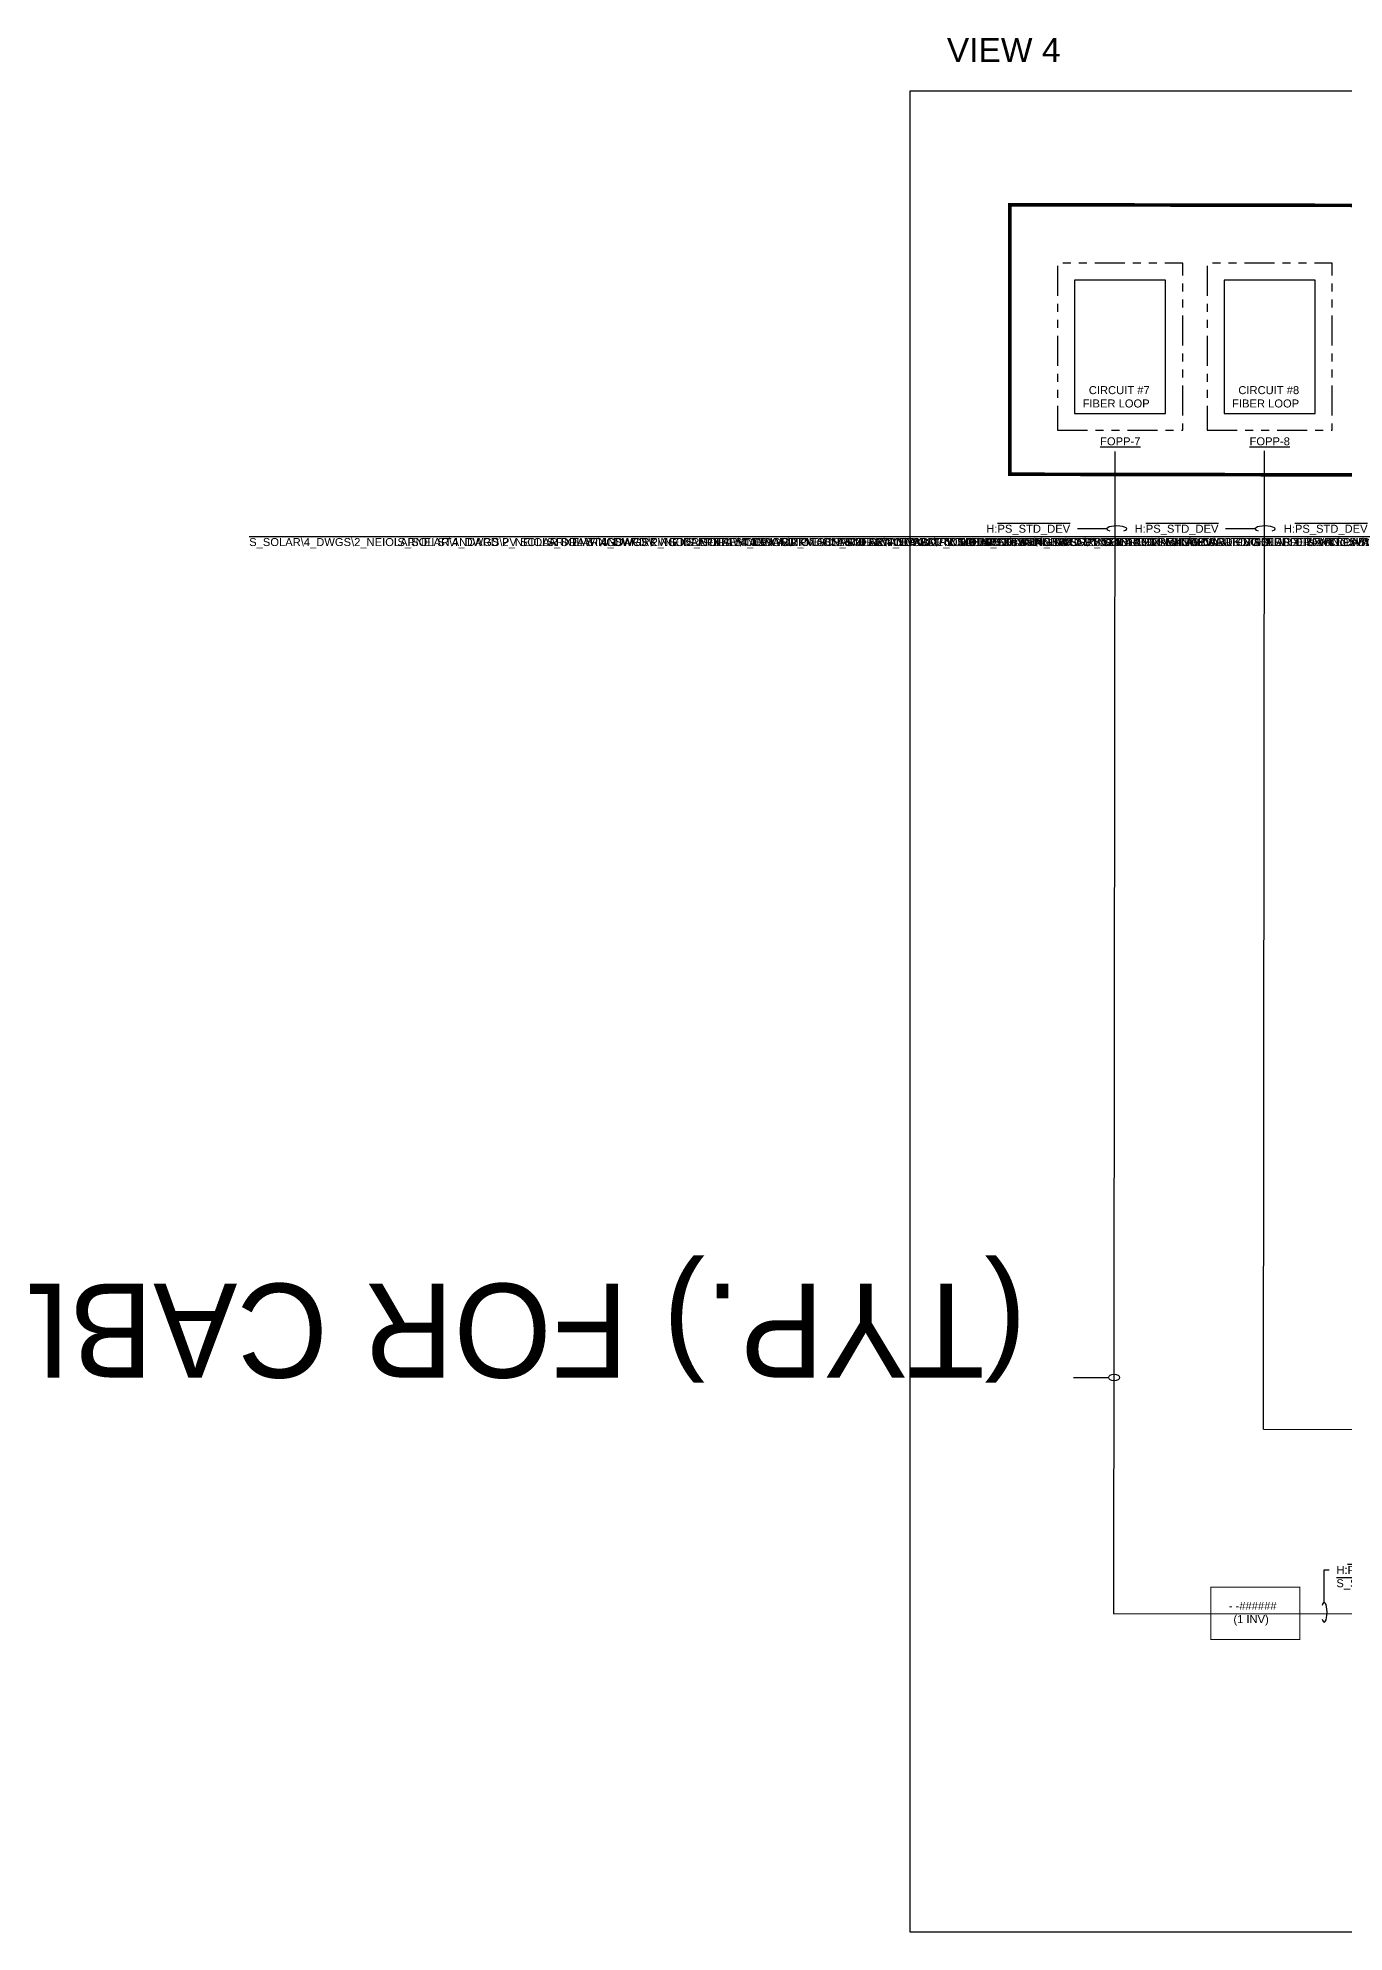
# Model space of a CAD drawing. Header units: feet. Extents: x -18 to 246, y -88 to 32.
# Drawn here: x 90.44 to 106.77, y -88 to -64.33 of the extents above; entities that cross this region are included whole.
import ezdxf
from ezdxf import colors
from ezdxf.entities.mleader import LeaderData, LeaderLine
from ezdxf.enums import TextEntityAlignment as Align
from ezdxf.math import Vec2, Vec3

# ---------------------------------------------------------------- set-up
doc = ezdxf.new("R2018")
doc.units = ezdxf.units.FT
doc.header["$MEASUREMENT"] = 0
for name, pattern in [('PHANTOM', [2.5, 1.25, -0.25, 0.25, -0.25, 0.25, -0.25]), ('PHANTOM2', [1.25, 0.625, -0.125, 0.125, -0.125, 0.125, -0.125]), ('PHANTOM4', [0.6875, 0.3125, 0.0625, -0.0625, 0.0625, -0.0625, 0.0625, -0.0625])]:
    doc.linetypes.add(name, pattern=pattern)
for name, color, linetype in [('E-1LIN-EQPM-ENCL', 8, 'PHANTOM2'), ('E-DASH', 11, 'PHANTOM4'), ('E-EQPM', 5, 'Continuous'), ('E-TXT', 7, 'Continuous'), ('G-ANNO-TEXT', 1, 'Continuous')]:
    doc.layers.add(name, color=color, linetype=linetype)
doc.layers.add('G-NPLT', color=67, linetype='Continuous', plot=False)
doc.styles.add('NEI-A', font='arial.ttf')
doc.styles.get("Standard").update_dxf_attribs({"font": 'arial.ttf'})
doc.linetypes.add('FIBER_OPTIC_FEEDER (OVERALL.5x)', pattern='A,0.1,-0.025,0,-0.025,0.1,-0.2,["FOF",Standard,S=0.13,R=0,X=-0.18,Y=-0.05],-0.2,0.1,-0.025,0,-0.025', length=0.8)

# ---------------------------------------------------------------- blocks, each defined once
blk = doc.blocks.new('PCS')
blk.add_wipeout([(10.996, 16.644), (12.109, 16.644), (12.109, 15.989), (10.996, 15.989)])
at = {"layer": 'E-1LIN-EQPM-ENCL', "linetype": 'Continuous', "const_width": 0.0135}
blk.add_lwpolyline([(12.109, 16.644), (10.996, 16.644), (10.996, 15.989), (12.109, 15.989)], close=True, dxfattribs=at)
blk = doc.blocks.new('*U21')
at = {"color": 7}
for p, q in [((0, 0), (-0.959, 0.001)), ((0.125, 0), (0, 0))]:
    blk.add_line(p, q, dxfattribs=at)
blk.add_ellipse((-1.037, 0.001), major_axis=(-0.0781, 0.0001), ratio=0.6, dxfattribs=at)
at = {"lineweight": 30, "flags": 104}
blk.add_attdef('TAG', text='', height=0.1, dxfattribs=at).set_placement((0.206, 0.002), align=Align.MIDDLE_LEFT)
blk = doc.blocks.new('Equipment Callout Arrowhead')
at = {"color": 0}
blk.add_ellipse((0, 0), major_axis=(0.99, 0), ratio=0.28679, start_param=-0.799881, end_param=3.941473, dxfattribs=at)

msp = doc.modelspace()

# ---------------------------------------------------------------- linework, layer by layer
at = {"color": 120, "linetype": 'FIBER_OPTIC_FEEDER (OVERALL.5x)', "flags": 128}
for points in [[(103.895, -84.023), (103.908, -69.498)], [(105.763, -81.713), (105.777, -69.488)], [(105.763, -81.713), (118.075, -81.725)]]:
    msp.add_lwpolyline(points, dxfattribs=at)
at = {"layer": 'E-DASH', "flags": 128}
for points in [[(103.189, -69.231), (104.755, -69.231), (104.755, -67.145), (103.189, -67.145)], [(105.058, -69.232), (106.623, -69.232), (106.623, -67.145), (105.058, -67.145)]]:
    msp.add_lwpolyline(points, close=True, dxfattribs=at)
at = {"layer": 'E-EQPM', "color": 5, "flags": 128}
for points in [[(103.403, -69.02), (104.541, -69.02), (104.541, -67.356), (103.403, -67.356)], [(105.272, -69.02), (106.409, -69.02), (106.409, -67.356), (105.272, -67.356)]]:
    msp.add_lwpolyline(points, close=True, dxfattribs=at)
at = {"layer": 'E-TXT', "color": 253, "linetype": 'PHANTOM', "const_width": 0.045}
msp.add_lwpolyline([(115.039, -69.804), (102.593, -69.781), (102.593, -66.413), (115.039, -66.436)], close=True, dxfattribs=at)

# ---------------------------------------------------------------- block references
at = {"xscale": -1}
msp.add_blockref('PCS', (117.215, -100.332), dxfattribs=at)
at = {"layer": 'G-ANNO-TEXT'}
ref = msp.add_blockref('*U21', (102.981, -81.069), dxfattribs=dict(at, xscale=0.8829409089627208, yscale=0.8829409089627208, zscale=0.8829409089627208, rotation=180))
lines = msp.add_mtext('(TYP.) FOR CABLE TAGGING SEE FO TABLES, THIS DWG.', dxfattribs={"layer": '0', "insert": (102.799, -81.071), "char_height": 1.175, "attachment_point": 1, "rotation": 180, "bg_fill": 3, "box_fill_scale": 1.5, "bg_fill_color": 256, "bg_fill_transparency": 0})
ref.add_attrib('TAG', '', (102.799, -81.071)).embed_mtext(lines)

# ---------------------------------------------------------------- texts
at = {"layer": 'G-ANNO-TEXT', "char_height": 0.1, "width": 1.15565, "attachment_point": 6, "style": 'NEI-A'}
for s, insert in [('CIRCUIT #7 FIBER LOOP', (104.341, -68.814)), ('CIRCUIT #8 FIBER LOOP', (106.21, -68.814))]:
    msp.add_mtext(s, dxfattribs=dict(at, insert=insert))
at = {"layer": 'G-NPLT', "insert": (101.806, -64.328), "char_height": 0.3, "attachment_point": 1, "style": 'NEI-A'}
msp.add_mtext_dynamic_manual_height_columns('VIEW 4', width=2.48466, gutter_width=0.5, heights=[0.31], dxfattribs=at)

# ---------------------------------------------------------------- leaders
at = {"layer": 'G-ANNO-TEXT'}
ml = msp.add_multileader_mtext('Standard', dxfattribs=at)
ml.set_content('H:\\OPS_STD_DEV\\PS_SOLAR\\4_DWGS\\2_NEI\\SOLAR\\NEI STANDARD PV SOLAR DRAWINGS\\WORKING IN\\REFERENCE\\PV AUTOTABLES.XLSX:FO CABLE SCHEDULE is not found.', color=256, style='NEI-A')
ml.set_leader_properties()
ml.set_arrow_properties(name='Equipment Callout Arrowhead')
ml.build(insert=Vec2(0, 0))
ml.multileader.update_dxf_attribs({"dogleg_length": 0.0625, "arrow_head_size": 0.125})
ctx = ml.context
ctx.base_point, ctx.char_height, ctx.arrow_head_size, ctx.landing_gap_size, ctx.plane_origin = Vec3(103.257, -70.462), 0.1, 0.125, 0.09, Vec3(103.499, -71.37)
ctx.text_align_type = 2
notes = []
notes.append((ctx, [(0, (1, 1, 0), (103.5, -70.462), (-1, 0), 0.0625, [(0, [(103.931, -70.463)], 0, [])])]))
ctx.mtext.insert, ctx.mtext.width, ctx.mtext.alignment, ctx.mtext.flow_direction = Vec3(103.347, -70.412), 0.00107, 3, 5
ml = msp.add_multileader_mtext('Standard', dxfattribs=at)
ml.set_content('H:\\OPS_STD_DEV\\PS_SOLAR\\4_DWGS\\2_NEI\\SOLAR\\NEI STANDARD PV SOLAR DRAWINGS\\WORKING IN\\REFERENCE\\PV AUTOTABLES.XLSX:FO CABLE SCHEDULE is not found.', color=256, style='NEI-A')
ml.set_leader_properties()
ml.set_arrow_properties(name='Equipment Callout Arrowhead')
ml.build(insert=Vec2(0, 0))
ml.multileader.update_dxf_attribs({"dogleg_length": 0.0625, "arrow_head_size": 0.125})
ctx = ml.context
ctx.base_point, ctx.char_height, ctx.arrow_head_size, ctx.landing_gap_size, ctx.plane_origin = Vec3(105.111, -70.462), 0.1, 0.125, 0.09, Vec3(105.353, -71.37)
ctx.text_align_type = 2
notes.append((ctx, [(0, (1, 1, 0), (105.353, -70.462), (-1, 0), 0.0625, [(0, [(105.785, -70.463)], 0, [])])]))
ctx.mtext.insert, ctx.mtext.width, ctx.mtext.alignment, ctx.mtext.flow_direction = Vec3(105.201, -70.412), 0.00107, 3, 5
ml = msp.add_multileader_mtext('Standard', dxfattribs=at)
ml.set_content('H:\\OPS_STD_DEV\\PS_SOLAR\\4_DWGS\\2_NEI\\SOLAR\\NEI STANDARD PV SOLAR DRAWINGS\\WORKING IN\\REFERENCE\\PV AUTOTABLES.XLSX:FO CABLE SCHEDULE is not found.', color=256, style='NEI-A')
ml.set_leader_properties()
ml.set_arrow_properties(name='Equipment Callout Arrowhead')
ml.build(insert=Vec2(0, 0))
ml.multileader.update_dxf_attribs({"dogleg_length": 0.0625, "arrow_head_size": 0.125})
ctx = ml.context
ctx.base_point, ctx.char_height, ctx.arrow_head_size, ctx.landing_gap_size, ctx.plane_origin = Vec3(106.975, -70.462), 0.1, 0.125, 0.09, Vec3(107.218, -71.37)
ctx.text_align_type = 2
notes.append((ctx, [(0, (1, 1, 0), (107.218, -70.462), (-1, 0), 0.0625, [(0, [(107.65, -70.463)], 0, [])])]))
ctx.mtext.insert, ctx.mtext.width, ctx.mtext.alignment, ctx.mtext.flow_direction = Vec3(107.065, -70.412), 0.00107, 3, 5
ml = msp.add_multileader_mtext('Standard', dxfattribs=at)
ml.set_content('H:\\OPS_STD_DEV\\PS_SOLAR\\4_DWGS\\2_NEI\\SOLAR\\NEI STANDARD PV SOLAR DRAWINGS\\WORKING IN\\REFERENCE\\PV AUTOTABLES.XLSX:FO CABLE SCHEDULE is not found.', color=256, style='NEI-A')
ml.set_leader_properties()
ml.set_arrow_properties(name='Equipment Callout Arrowhead')
ml.build(insert=Vec2(0, 0))
ml.multileader.update_dxf_attribs({"dogleg_length": 0.0625, "arrow_head_size": 0.125})
ctx = ml.context
ctx.base_point, ctx.char_height, ctx.arrow_head_size, ctx.landing_gap_size, ctx.plane_origin = Vec3(108.72, -70.462), 0.1, 0.125, 0.09, Vec3(108.962, -71.37)
ctx.text_align_type = 2
notes.append((ctx, [(0, (1, 1, 0), (108.963, -70.462), (-1, 0), 0.0625, [(0, [(109.395, -70.463)], 0, [])])]))
ctx.mtext.insert, ctx.mtext.width, ctx.mtext.alignment, ctx.mtext.flow_direction = Vec3(108.81, -70.412), 0.00107, 3, 5
ml = msp.add_multileader_mtext('Standard', dxfattribs=at)
ml.set_content('H:\\OPS_STD_DEV\\PS_SOLAR\\4_DWGS\\2_NEI\\SOLAR\\NEI STANDARD PV SOLAR DRAWINGS\\WORKING IN\\REFERENCE\\PV AUTOTABLES.XLSX:FO CABLE SCHEDULE is not found.', color=256, style='NEI-A')
ml.set_leader_properties()
ml.set_arrow_properties(name='Equipment Callout Arrowhead')
ml.build(insert=Vec2(0, 0))
ml.multileader.update_dxf_attribs({"dogleg_length": 0.0625, "arrow_head_size": 0.125})
ctx = ml.context
ctx.base_point, ctx.char_height, ctx.arrow_head_size, ctx.landing_gap_size, ctx.plane_origin = Vec3(110.543, -70.462), 0.1, 0.125, 0.09, Vec3(110.785, -71.37)
ctx.text_align_type = 2
notes.append((ctx, [(0, (1, 1, 0), (110.785, -70.462), (-1, 0), 0.0625, [(0, [(111.217, -70.463)], 0, [])])]))
ctx.mtext.insert, ctx.mtext.width, ctx.mtext.alignment, ctx.mtext.flow_direction = Vec3(110.633, -70.412), 0.00107, 3, 5
ml = msp.add_multileader_mtext('Standard', dxfattribs=at)
ml.set_content('H:\\OPS_STD_DEV\\PS_SOLAR\\4_DWGS\\2_NEI\\SOLAR\\NEI STANDARD PV SOLAR DRAWINGS\\WORKING IN\\REFERENCE\\PV AUTOTABLES.XLSX:FO CABLE SCHEDULE is not found.', color=256, style='NEI-A')
ml.set_leader_properties()
ml.set_arrow_properties(name='Equipment Callout Arrowhead')
ml.build(insert=Vec2(0, 0))
ml.multileader.update_dxf_attribs({"dogleg_length": 0.0625, "arrow_head_size": 0.125})
ctx = ml.context
ctx.base_point, ctx.char_height, ctx.arrow_head_size, ctx.landing_gap_size, ctx.plane_origin = Vec3(112.428, -70.462), 0.1, 0.125, 0.09, Vec3(112.67, -71.37)
ctx.text_align_type = 2
notes.append((ctx, [(0, (1, 1, 0), (112.67, -70.462), (-1, 0), 0.0625, [(0, [(113.102, -70.463)], 0, [])])]))
ctx.mtext.insert, ctx.mtext.width, ctx.mtext.alignment, ctx.mtext.flow_direction = Vec3(112.518, -70.412), 0.00107, 3, 5
ml = msp.add_multileader_mtext('Standard', dxfattribs=at)
ml.set_content('H:\\OPS_STD_DEV\\PS_SOLAR\\4_DWGS\\2_NEI\\SOLAR\\NEI STANDARD PV SOLAR DRAWINGS\\WORKING IN\\REFERENCE\\PV AUTOTABLES.XLSX:FO CABLE SCHEDULE is not found.', color=256, style='NEI-A')
ml.set_leader_properties()
ml.set_arrow_properties(name='Equipment Callout Arrowhead')
ml.build(insert=Vec2(0, 0))
ml.multileader.update_dxf_attribs({"dogleg_length": 0.0625, "arrow_head_size": 0.125})
ctx = ml.context
ctx.base_point, ctx.char_height, ctx.arrow_head_size, ctx.landing_gap_size, ctx.plane_origin = Vec3(106.585, -83.474), 0.1, 0.125, 0.09, Vec3(106.523, -84.003)
notes.append((ctx, [(0, (1, 1, 0), (106.523, -83.474), (1, 0), 0.0625, [(0, [(106.523, -84.003)], 0, [])])]))
ctx.mtext.insert, ctx.mtext.width, ctx.mtext.flow_direction = Vec3(106.675, -83.424), 0.00107, 5
for ctx, leaders in notes:
    for number, flags, end, landing, length, lines in leaders:
        leader = LeaderData()
        leader.index, (leader.has_last_leader_line, leader.has_dogleg_vector, leader.attachment_direction) = number, flags
        leader.last_leader_point, leader.dogleg_vector, leader.dogleg_length = Vec3(end), Vec3(landing), length
        for number, points, colour, breaks in lines:
            line = LeaderLine()
            line.index, line.vertices, line.color, line.breaks = number, Vec3.list(points), colors.encode_raw_color(colour), breaks
            leader.lines.append(line)
        ctx.leaders.append(leader)

# ---------------------------------------------------------------- next in the draw order: linework, layer by layer
at = {"color": 120, "linetype": 'FIBER_OPTIC_FEEDER (OVERALL.5x)', "flags": 128}
msp.add_lwpolyline([(103.895, -84.023), (116.508, -84.015)], dxfattribs=at)

# ---------------------------------------------------------------- next in the draw order: texts
at = {"layer": 'G-ANNO-TEXT', "char_height": 0.1, "attachment_point": 8, "style": 'NEI-A', "bg_fill": 3, "box_fill_scale": 1.5, "bg_fill_color": 256, "bg_fill_transparency": 0}
for s, width, insert in [('{\\LFOPP-7}', 1.61507, (103.974, -69.421)), ('{\\LFOPP-8}', 1.58333, (105.842, -69.421))]:
    msp.add_mtext_dynamic_manual_height_columns(s, width=width, gutter_width=0.547, heights=[0], dxfattribs=dict(at, insert=insert))
at = {"layer": 'G-ANNO-TEXT', "insert": (105.609, -84.021), "char_height": 0.1, "attachment_point": 5, "style": 'NEI-A'}
msp.add_mtext_dynamic_manual_height_columns('\xa0- -###### \\P(1 INV)', width=1.07408, gutter_width=0.547, heights=[0], dxfattribs=at)

# ---------------------------------------------------------------- next in the draw order: linework, layer by layer
at = {"layer": 'G-NPLT'}
msp.add_lwpolyline([(101.346, -64.99), (128.255, -64.99), (128.255, -88), (101.346, -88)], close=True, dxfattribs=at)

doc.saveas('drawing.dxf')
